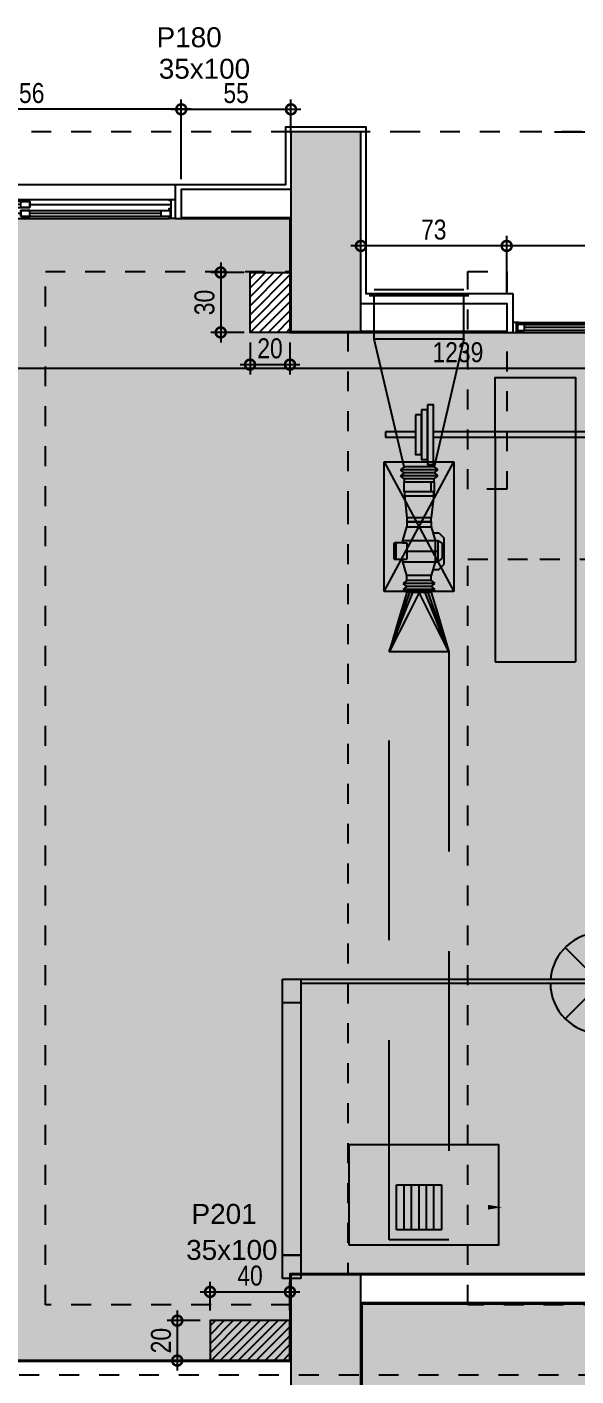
# Model space of a CAD drawing. Header units: metres. Extents: x -23 to 570, y -54 to 184.
# Drawn here: x -17.15 to -14.4, y 3.2 to 9.95 of the extents above; entities that cross this region are included whole.
import ezdxf

# ---------------------------------------------------------------- set-up
doc = ezdxf.new("R2010")
doc.units = ezdxf.units.M
doc.header["$PDMODE"] = 35
doc.linetypes.add('DASHEDX2', pattern=[1.5, 1, -0.5])
doc.linetypes.add('ESTILO_TQS_0004', pattern=[1.12, 0.5, -0.2, 0.01, -0.2, 0.01, -0.2])
for name, color, linetype in [('1', 232, 'DASHEDX2'), ('12', 232, 'Continuous'), ('205', 232, 'ESTILO_TQS_0004'), ('250', 8, 'Continuous'), ('4', 2, 'Continuous'), ('9', 232, 'Continuous'), ('ARQ-DIM', 2, 'Continuous'), ('ARQ-PRJ', 7, 'DASHEDX2'), ('LAY', 7, 'Continuous'), ('PUC$0$ARQ-ALV ACAB', 4, 'Continuous'), ('PUC$0$ARQ-ALV OSSO', 5, 'Continuous'), ('PUC$0$ARQ-AUX', 7, 'Continuous'), ('PUC$0$ARQ-AUX1 @ 1', 1, 'Continuous'), ('PUC$0$ARQ-CAX @ 1', 1, 'Continuous'), ('PUC$0$ARQ-ENCH', 1, 'Continuous')]:
    doc.layers.add(name, color=color, linetype=linetype)
doc.layers.add('PUC$0$ARQ-FORRO', color=9, linetype='Continuous', lineweight=5)
doc.styles.add('Adesa', font='ARIALN.TTF')
doc.styles.get("Standard").update_dxf_attribs({"font": 'arial.ttf'})
doc.dimstyles.new('ADESA 1-0050', dxfattribs={"dimtxt": 0.1, "dimasz": 0.1, "dimexe": 0.05, "dimexo": 0.05, "dimgap": 0.03, "dimtad": 1, "dimdec": 1, "dimlfac": 100, "dimzin": 12, "dimtxsty": 'Adesa', "dimblk": 'DOTSMALL', "dimcen": 1, "dimdle": 0.05, "dimclrd": 1, "dimclre": 1, "dimclrt": 256, "dimazin": 3, "dimtm": 1e-09, "dimtfac": 1, "dimtdec": 1, "dimtmove": 1, "dimatfit": 0, "dimldrblk": 'DOTSMALL', "dimfxl": 0.8, "dimtvp": 2, "dimtolj": 1, "dimtzin": 0, "dimarcsym": 0})

# ---------------------------------------------------------------- blocks, each defined once
blk = doc.blocks.new('_DotSmall')
at = {"color": 0, "linetype": 'ByBlock', "const_width": 0.5}
blk.add_lwpolyline([(-0.0625, 0, 1), (0.0625, 0, 1)], format="xyb", close=True, dxfattribs=at)
blk = doc.blocks.new('*D355')
at = {"layer": 'ARQ-DIM', "color": 1, "lineweight": -2, "transparency": 16777216}
for p, q in [((-11.04, 8.8582), (-14.8, 8.8582)), ((-14.75, 8.6199), (-14.75, 8.9082)), ((-11.09, 8.6199), (-11.09, 8.9082))]:
    blk.add_line(p, q, dxfattribs=at)
at = {"layer": 'Defpoints', "color": 0, "transparency": 16777216}
for p in [(-14.75, 8.8582), (-14.75, 8.5699), (-11.09, 8.5699)]:
    blk.add_point(p, dxfattribs=at)
at = {"layer": 'ARQ-DIM', "color": 1, "lineweight": -2, "transparency": 16777216, "xscale": 0.1, "yscale": 0.1, "zscale": 0.1, "rotation": 180}
blk.add_blockref('_DotSmall', (-14.75, 8.8582), dxfattribs=at)
at = {"layer": 'ARQ-DIM', "color": 1, "lineweight": -2, "transparency": 16777216, "xscale": 0.1, "yscale": 0.1, "zscale": 0.1}
blk.add_blockref('_DotSmall', (-11.09, 8.8582), dxfattribs=at)
at = {"layer": 'ARQ-DIM', "transparency": 16777216, "insert": (-12.92, 8.9393), "char_height": 0.1, "attachment_point": 5, "style": 'Adesa'}
blk.add_mtext('\\A1;366', dxfattribs=at)
blk = doc.blocks.new('*D356')
at = {"layer": 'ARQ-DIM', "color": 1, "lineweight": -2, "transparency": 16777216}
for p, q in [((-14.7, 8.8582), (-15.53, 8.8582)), ((-15.48, 8.5999), (-15.48, 8.9082)), ((-14.75, 8.6199), (-14.75, 8.9082))]:
    blk.add_line(p, q, dxfattribs=at)
at = {"layer": 'Defpoints', "color": 0, "transparency": 16777216}
for p in [(-15.48, 8.8582), (-15.48, 8.5499, 0), (-14.75, 8.5699)]:
    blk.add_point(p, dxfattribs=at)
at = {"layer": 'ARQ-DIM', "color": 1, "lineweight": -2, "transparency": 16777216, "xscale": 0.1, "yscale": 0.1, "zscale": 0.1, "rotation": 180}
blk.add_blockref('_DotSmall', (-15.48, 8.8582), dxfattribs=at)
at = {"layer": 'ARQ-DIM', "color": 1, "lineweight": -2, "transparency": 16777216, "xscale": 0.1, "yscale": 0.1, "zscale": 0.1}
blk.add_blockref('_DotSmall', (-14.75, 8.8582), dxfattribs=at)
at = {"layer": 'ARQ-DIM', "transparency": 16777216, "insert": (-15.115, 8.9393), "char_height": 0.1, "attachment_point": 5, "style": 'Adesa'}
blk.add_mtext('\\A1;73', dxfattribs=at)
blk = doc.blocks.new('*D363')
at = {"layer": 'ARQ-DIM', "color": 1, "lineweight": -2, "transparency": 16777216}
for p, q in [((-16.4294, 9.5424), (-15.78, 9.5424)), ((-16.3794, 9.1932), (-16.3794, 9.5924)), ((-15.83, 9.4206), (-15.83, 9.5924))]:
    blk.add_line(p, q, dxfattribs=at)
at = {"layer": 'Defpoints', "color": 0, "transparency": 16777216}
for p in [(-15.83, 9.5424), (-15.83, 9.3706, 0), (-16.3794, 9.1432, 0)]:
    blk.add_point(p, dxfattribs=at)
at = {"layer": 'ARQ-DIM', "color": 1, "lineweight": -2, "transparency": 16777216, "xscale": 0.1, "yscale": 0.1, "zscale": 0.1, "rotation": 180}
blk.add_blockref('_DotSmall', (-16.3794, 9.5424), dxfattribs=at)
at = {"layer": 'ARQ-DIM', "color": 1, "lineweight": -2, "transparency": 16777216, "xscale": 0.1, "yscale": 0.1, "zscale": 0.1}
blk.add_blockref('_DotSmall', (-15.83, 9.5424), dxfattribs=at)
at = {"layer": 'ARQ-DIM', "transparency": 16777216, "insert": (-16.1047, 9.6232), "char_height": 0.1, "attachment_point": 5, "style": 'Adesa'}
blk.add_mtext('\\A1;55', dxfattribs=at)
blk = doc.blocks.new('*D364')
at = {"layer": 'ARQ-DIM', "color": 1, "lineweight": -2, "transparency": 16777216}
for p, q in [((-16.3294, 9.5424), (-17.9904, 9.5424)), ((-17.9404, 9.1932), (-17.9404, 9.5924)), ((-16.3794, 9.1932), (-16.3794, 9.5924))]:
    blk.add_line(p, q, dxfattribs=at)
at = {"layer": 'Defpoints', "color": 0, "transparency": 16777216}
for p in [(-17.9404, 9.5424), (-17.9404, 9.1432), (-16.3794, 9.1432, 0)]:
    blk.add_point(p, dxfattribs=at)
at = {"layer": 'ARQ-DIM', "color": 1, "lineweight": -2, "transparency": 16777216, "xscale": 0.1, "yscale": 0.1, "zscale": 0.1, "rotation": 180}
blk.add_blockref('_DotSmall', (-17.9404, 9.5424), dxfattribs=at)
at = {"layer": 'ARQ-DIM', "color": 1, "lineweight": -2, "transparency": 16777216, "xscale": 0.1, "yscale": 0.1, "zscale": 0.1}
blk.add_blockref('_DotSmall', (-16.3794, 9.5424), dxfattribs=at)
at = {"layer": 'ARQ-DIM', "transparency": 16777216, "insert": (-17.1599, 9.6234), "char_height": 0.1, "attachment_point": 5, "style": 'Adesa'}
blk.add_mtext('\\A1;156', dxfattribs=at)
blk = doc.blocks.new('*D398')
at = {"layer": 'ARQ-DIM', "color": 1, "lineweight": -2, "transparency": 16777216}
for p, q in [((-21.19, 8.3198), (-21.19, 8.1939)), ((-8.7984, 8.3213), (-8.7984, 8.1939)), ((-8.7484, 8.2439), (-21.24, 8.2439))]:
    blk.add_line(p, q, dxfattribs=at)
at = {"layer": 'Defpoints', "color": 0, "transparency": 16777216}
for p in [(-21.19, 8.3698, 0), (-8.7984, 8.3713, 0), (-21.19, 8.2439)]:
    blk.add_point(p, dxfattribs=at)
at = {"layer": 'ARQ-DIM', "color": 1, "lineweight": -2, "transparency": 16777216, "xscale": 0.1, "yscale": 0.1, "zscale": 0.1, "rotation": 180}
blk.add_blockref('_DotSmall', (-21.19, 8.2439), dxfattribs=at)
at = {"layer": 'ARQ-DIM', "color": 1, "lineweight": -2, "transparency": 16777216, "xscale": 0.1, "yscale": 0.1, "zscale": 0.1}
blk.add_blockref('_DotSmall', (-8.7984, 8.2439), dxfattribs=at)
at = {"layer": 'ARQ-DIM', "transparency": 16777216, "insert": (-14.9942, 8.325), "char_height": 0.1, "attachment_point": 5, "style": 'Adesa'}
blk.add_mtext('\\A1;1239', dxfattribs=at)
blk = doc.blocks.new('ertertgergh')
for p, q in [((2292.4715, -582.9532), (2292.6215, -582.9532)), ((2292.4715, -582.9832), (2292.4715, -582.9532)), ((2292.4715, -582.9832), (2292.6215, -582.9832)), ((2292.7115, -582.9532), (2293.7315, -582.9532)), ((2292.7115, -582.9832), (2293.7315, -582.9832)), ((2293.8215, -582.9532), (2293.9715, -582.9532)), ((2293.8215, -582.9832), (2293.9715, -582.9832)), ((2293.9715, -582.9832), (2293.9715, -582.9532))]:
    blk.add_line(p, q)
for points in [[(2292.6215, -583.0682), (2292.6215, -582.8682), (2292.6515, -582.8682), (2292.6515, -583.0682)], [(2292.6515, -583.0932), (2292.6515, -582.8432), (2292.6815, -582.8432), (2292.6815, -583.0932)], [(2292.6815, -583.1182), (2292.6815, -582.8182), (2292.7115, -582.8182), (2292.7115, -583.1182)], [(2293.7615, -583.1182), (2293.7615, -582.8182), (2293.7315, -582.8182), (2293.7315, -583.1182)], [(2293.7915, -583.0932), (2293.7915, -582.8432), (2293.7615, -582.8432), (2293.7615, -583.0932)], [(2293.8215, -583.0682), (2293.8215, -582.8682), (2293.7915, -582.8682), (2293.7915, -583.0682)]]:
    blk.add_lwpolyline(points, close=True)
blk = doc.blocks.new('ruyi')
for p, q in [((2290.6189, -597.8507), (2290.472, -597.7038)), ((2290.6818, -597.8507), (2290.8287, -597.7038)), ((2290.6189, -597.9136), (2290.472, -598.0605)), ((2290.6818, -597.9136), (2290.8287, -598.0605))]:
    blk.add_line(p, q)
for radius, start, end in [(0.2522, 4.54857, 175.45143), (0.0445, 26.73661, 153.26339), (0.2522, 180, 360), (0.0445, 180, 360)]:
    blk.add_arc((2290.6504, -597.8822), radius, start, end)
blk = doc.blocks.new('A$Cf91409fb')
for points in [[(-6.0039, 3.8329), (-6.0039, 4.1343), (-5.6025, 4.1343), (-5.6025, 3.8329)], [(-6.0039, 2.7096), (-5.6025, 2.7096)]]:
    blk.add_lwpolyline(points)
at = {"layer": 'LAY'}
for p, q in [((-6.0039, 3.8329), (-6.0039, 2.7096)), ((-5.6025, 3.8329), (-5.6025, 2.7096)), ((-7.0692, -0.2611), (-7.0692, 1.1208)), ((-7.0692, 1.1208), (-6.9779, 1.1208)), ((-7.0692, 1.1208), (-6.9779, 1.1208)), ((-6.9779, 1.1208), (-6.9779, -0.2611)), ((-6.9779, 1.1208), (-6.9779, 1.0027)), ((-6.9779, 1.1208), (-3.8304, 1.1208)), ((-6.9779, 1.1008), (-3.8985, 1.1008)), ((-6.9779, 1.0027), (-7.0692, 1.0027)), ((-7.0692, -0.3792), (-7.0692, -0.2611)), ((-7.0692, -0.2611), (-6.9779, -0.2611)), ((-6.9779, -0.2611), (-7.0692, -0.2611)), ((-6.9779, -0.2611), (-6.9779, -0.3792)), ((-6.9779, -0.3792), (-7.0692, -0.3792))]:
    blk.add_line(p, q, dxfattribs=at)
for points in [[(-7.0692, 1.1208), (-6.9779, 1.1208), (-6.9779, 1.0027), (-7.0692, 1.0027)], [(-6.7367, -0.2094), (-5.9867, -0.2094), (-5.9867, 0.2906), (-6.7367, 0.2906)]]:
    blk.add_lwpolyline(points, close=True, dxfattribs=at)
at = {"layer": 'LAY', "rotation": 179.9999999999971}
blk.add_blockref('ertertgergh', (2287.4183, -579.1203), dxfattribs=at)
at = {"layer": 'LAY'}
blk.add_blockref('ruyi', (-2296.126, 598.983), dxfattribs=at)
blk = doc.blocks.new('PUC$0$pl apto tipo 1 puc')
at = {"layer": 'PUC$0$ARQ-ALV ACAB', "elevation": 0}
for points in [[(-30.8183, -3.56), (-30.8183, -2.705), (-30.8183, -2.7), (-30.8721, -2.7)], [(-26.5295, -3.6355), (-26.5295, -3.5105), (-26.6795, -3.5105), (-26.6795, -3.56), (-30.8183, -3.56), (-26.6795, -3.56)]]:
    blk.add_lwpolyline(points, dxfattribs=at)
at = {"layer": 'PUC$0$ARQ-ALV ACAB'}
for points in [[(-31.1733, -3.275), (-36.3732, -3.275)], [(-25.7782, -4.1048), (-26.6786, -4.1048), (-26.6795, -3.71), (-30.8233, -3.71), (-26.6795, -3.71)]]:
    blk.add_lwpolyline(points, dxfattribs=at)
at = {"layer": 'PUC$0$ARQ-ALV ACAB', "elevation": 0}
blk.add_lwpolyline([(-30.8183, -3.56), (-30.8183, -3.56)], close=True, dxfattribs=at)
at = {"layer": 'PUC$0$ARQ-ALV OSSO'}
for points in [[(-31.1733, -3.27), (-36.3732, -3.27)], [(-25.7732, -4.0998), (-26.6736, -4.0998), (-26.6745, -3.705), (-30.8261, -3.705)]]:
    blk.add_lwpolyline(points, dxfattribs=at)
at = {"layer": 'PUC$0$ARQ-ALV OSSO', "elevation": 0}
blk.add_lwpolyline([(-26.5345, -3.6355), (-26.5345, -3.5155), (-26.6745, -3.5155), (-26.6745, -3.565), (-30.8233, -3.565)], dxfattribs=at)
blk.add_lwpolyline([(-26.5345, -3.6355), (-26.5345, -3.5155), (-26.6745, -3.5155), (-26.6745, -3.565), (-30.8233, -3.565)], dxfattribs=at)
blk = doc.blocks.new('*U2428')
at = {"color": 0, "linetype": 'ByBlock', "ltscale": 0.5}
for points in [[(0.02, -0.045), (0.02, -0.045), (0.02, -0.045), (0.02, -0.045), (0.02, -0.045), (0.02, -0.045), (0.02, -0.045), (0.02, -0.045), (0.02, -0.045), (0.03, -0.045), (0.03, -0.05), (0, -0.05), (0, 0), (0.03, 0), (0.03, -0.005), (0.02, -0.005), (0.02, -0.045)], [(0.93, -0.045), (0.93, -0.045), (0.93, -0.045), (0.93, -0.045), (0.93, -0.045), (0.93, -0.045), (0.93, -0.045), (0.93, -0.045), (0.93, -0.045), (0.92, -0.045), (0.92, -0.05), (0.95, -0.05), (0.95, 0), (0.92, 0), (0.92, -0.005), (0.93, -0.005), (0.93, -0.045)], [(0.025, -0.01), (0.06, -0.01), (0.06, -0.04), (0.025, -0.04)], [(0.925, -0.01), (0.89, -0.01), (0.89, -0.04), (0.925, -0.04)]]:
    blk.add_lwpolyline(points, close=True, dxfattribs=at)
at = {"color": 8, "linetype": 'ByBlock', "ltscale": 0.5}
for points in [[(0.92, 0), (0.03, 0)], [(0.92, -0.05), (0.03, -0.05)]]:
    blk.add_lwpolyline(points, dxfattribs=at)
at = {"color": 7, "linetype": 'ByBlock', "ltscale": 0.5}
blk.add_lwpolyline([(0.89, -0.01), (0.89, -0.04), (0.06, -0.04), (0.06, -0.01)], close=True, dxfattribs=at)
blk.add_lwpolyline([(0.06, -0.025), (0.89, -0.025)], dxfattribs=at)
blk = doc.blocks.new('*U2433')
at = {"color": 0, "linetype": 'ByBlock', "ltscale": 0.5}
for points in [[(0.02, -0.045), (0.03, -0.045), (0.03, -0.05), (0.02, -0.05), (0.02, -0.09), (0.03, -0.09), (0.03, -0.095), (0.02, -0.095), (0.02, -0.09), (0.03, -0.09), (0.03, -0.095), (0, -0.095), (0, 0), (0.03, 0), (0.03, -0.005), (0.02, -0.005), (0.02, -0.045)], [(1.48, -0.045), (1.47, -0.045), (1.47, -0.05), (1.48, -0.05), (1.48, -0.09), (1.47, -0.09), (1.47, -0.095), (1.48, -0.095), (1.48, -0.09), (1.47, -0.09), (1.47, -0.095), (1.5, -0.095), (1.5, 0), (1.47, 0), (1.47, -0.005), (1.48, -0.005), (1.48, -0.045)], [(0.025, -0.01), (0.07, -0.01), (0.07, -0.04), (0.025, -0.04)], [(0.7725, -0.01), (0.7275, -0.01), (0.7275, -0.04), (0.7725, -0.04)], [(0.7275, -0.055), (0.7725, -0.055), (0.7725, -0.085), (0.7275, -0.085)], [(1.475, -0.055), (1.43, -0.055), (1.43, -0.085), (1.475, -0.085)]]:
    blk.add_lwpolyline(points, close=True, dxfattribs=at)
at = {"color": 8, "linetype": 'ByBlock', "ltscale": 0.5}
for points in [[(1.47, 0), (0.03, 0)], [(0.7725, -0.025), (1.48, -0.025)], [(0.7275, -0.07), (0.02, -0.07)], [(1.47, -0.095), (0.03, -0.095)]]:
    blk.add_lwpolyline(points, dxfattribs=at)
at = {"color": 7, "linetype": 'ByBlock', "ltscale": 0.5}
for points in [[(0.7725, -0.01), (0.7725, -0.04), (0.025, -0.04), (0.025, -0.01)], [(0.7275, -0.055), (0.7275, -0.085), (1.475, -0.085), (1.475, -0.055)]]:
    blk.add_lwpolyline(points, close=True, dxfattribs=at)
for points in [[(0.07, -0.025), (0.7275, -0.025)], [(0.7725, -0.07), (1.43, -0.07)]]:
    blk.add_lwpolyline(points, dxfattribs=at)
blk = doc.blocks.new('PUC$0$forro area comum')
at = {"layer": 'PUC$0$ARQ-FORRO'}
h = blk.add_hatch(color=256, dxfattribs=at)
h.dxf.hatch_style = 1
h.paths.add_polyline_path([(-21.0257, 3.275), (-21.0257, 3.885), (-21.2352, 3.8853), (-21.2345, 5.3849), (-21.025, 5.3849), (-21.025, 5.9949), (-21.1845, 5.9949), (-21.1845, 8.725), (-21.0233, 8.725), (-21.0233, 8.995), (-15.835, 8.995), (-15.835, 8.7249), (-16.035, 8.7249), (-16.035, 8.4249), (-8.8033, 8.4249), (-8.8033, 4.1049), (-10.025, 4.1049), (-10.025, 4.9249), (-10.4353, 4.9246), (-10.4353, 4.1049), (-11.3354, 4.1049), (-11.3363, 3.71), (-15.835, 3.7106), (-15.835, 3.275)])
blk.add_lwpolyline([(-21.0257, 3.275), (-21.0257, 3.885), (-21.2352, 3.8853), (-21.2345, 5.3849), (-21.025, 5.3849), (-21.025, 5.9949), (-21.1845, 5.9949), (-21.1845, 8.725), (-21.0233, 8.725), (-21.0233, 8.995), (-15.835, 8.995), (-15.835, 8.7249), (-16.035, 8.7249), (-16.035, 8.4249), (-8.8033, 8.4249), (-8.8033, 4.1049), (-10.025, 4.1049), (-10.025, 4.9249), (-10.4353, 4.9246), (-10.4353, 4.1049), (-11.3354, 4.1049), (-11.3363, 3.71), (-15.835, 3.7106), (-15.835, 3.275)], close=True, dxfattribs=at)
blk = doc.blocks.new('PUC$0$pl forro 1')
at = {"layer": 'PUC$0$ARQ-FORRO'}
h = blk.add_hatch(color=256, dxfattribs=at)
h.dxf.hatch_style = 1
h.paths.add_polyline_path([(5.5499, 2.6849), (5.5499, 1.8249), (5.4961, 1.8249), (5.4961, 0), (2.7283, -0.0001), (2.7283, -0.9006), (5.4961, -0.9007), (5.4961, -2.1008), (8.6061, -2.1008), (8.6061, -0.1978), (8.7561, -0.1978), (8.7561, -1.1651), (10.5799, -1.1651), (10.5799, 1.4299), (9.6886, 1.4299), (9.6886, 2.6849)])
blk.add_lwpolyline([(5.5499, 2.6849), (5.5499, 1.8249), (5.4961, 1.8249), (5.4961, 0), (2.7283, -0.0001), (2.7283, -0.9006), (5.4961, -0.9007), (5.4961, -2.1008), (8.6061, -2.1008), (8.6061, -0.1978), (8.7561, -0.1978), (8.7561, -1.1651), (10.5799, -1.1651), (10.5799, 1.4299), (9.6886, 1.4299), (9.6886, 2.6849)], close=True, dxfattribs=at)
blk = doc.blocks.new('PUC')
at = {"layer": 'PUC$0$ARQ-ENCH'}
h = blk.add_hatch(dxfattribs=at)
h.set_pattern_fill('ANSI31', color=256, scale=0.01)
h.set_pattern_definition([(45, (-0.93728, -0.635538), (-0.02245064, 0.02245064), [])])
h.paths.add_polyline_path([(-16.035, 8.7249), (-15.835, 8.7249), (-15.835, 8.4249), (-16.035, 8.4249)])
h = blk.add_hatch(dxfattribs=at)
h.set_pattern_fill('ANSI31', color=256, scale=0.01)
h.set_pattern_definition([(45, (-0.212177, -0.015608), (-0.02245064, 0.02245064), [])])
h.paths.add_polyline_path([(-15.835, 3.475), (-16.235, 3.475), (-16.235, 3.275), (-15.835, 3.275)])
at = {"layer": 'PUC$0$ARQ-ALV ACAB'}
blk.add_line((-14.72, 8.6199), (-14.72, 8.4249), dxfattribs=at)
at = {"layer": 'PUC$0$ARQ-ALV ACAB', "elevation": 0}
for points in [[(-15.855, 9.165), (-15.8551, 9.4549), (-15.455, 9.4549), (-15.4551, 8.6199), (-14.72, 8.6199)], [(-15.855, 9.165), (-16.4104, 9.165), (-16.4104, 8.995), (-15.835, 8.995), (-15.835, 8.4249), (-14.72, 8.4249)], [(-15.4796, 3.71), (-15.835, 3.71), (-15.835, 3.2743)]]:
    blk.add_lwpolyline(points, dxfattribs=at)
at = {"layer": 'PUC$0$ARQ-ALV OSSO', "elevation": 0}
blk.add_lwpolyline([(-15.83, 9.14), (-16.3794, 9.14), (-16.3794, 9), (-15.83, 9)], dxfattribs=at)
at = {"layer": 'PUC$0$ARQ-ALV OSSO'}
blk.add_lwpolyline([(-15.48, 8.5699), (-14.75, 8.5699), (-14.75, 8.4299), (-15.48, 8.4299)], dxfattribs=at)
at = {"layer": 'PUC$0$ARQ-AUX'}
blk.add_lwpolyline([(-16.4104, 9.165), (-17.9104, 9.165)], dxfattribs=at)
at = {"layer": 'PUC$0$ARQ-ENCH', "elevation": 0}
blk.add_lwpolyline([(-16.035, 8.7249), (-15.835, 8.7249), (-15.835, 8.4249), (-16.035, 8.4249)], close=True, dxfattribs=at)
at = {"layer": 'PUC$0$ARQ-ENCH'}
blk.add_lwpolyline([(-15.835, 3.475), (-16.235, 3.475), (-16.235, 3.275), (-15.835, 3.275)], close=True, dxfattribs=at)
at = {"layer": 'PUC$0$ARQ-ALV OSSO', "xscale": -1, "rotation": 180}
blk.add_blockref('PUC$0$pl apto tipo 1 puc', (15.3432, 0), dxfattribs=at)
at = {"layer": 'PUC$0$ARQ-AUX1 @ 1', "rotation": 180}
blk.add_blockref('*U2433', (-16.4104, 8.995, 0), dxfattribs=at)
at = {"layer": 'PUC$0$ARQ-CAX @ 1', "rotation": 180}
blk.add_blockref('*U2428', (-13.77, 8.4249), dxfattribs=at)
at = {"layer": 'PUC$0$ARQ-FORRO'}
for name, p in [('PUC$0$forro area comum', (0, 0)), ('PUC$0$pl forro 1', (-21.0249, 0.8751, 0))]:
    blk.add_blockref(name, p, dxfattribs=at)
blk = doc.blocks.new('*D1351')
at = {"layer": 'ARQ-DIM', "color": 1, "lineweight": -2, "transparency": 16777216}
for p, q in [((-16.065, 8.7249), (-16.2318, 8.7249)), ((-16.1818, 8.7749), (-16.1818, 8.3749)), ((-16.065, 8.4249), (-16.2318, 8.4249))]:
    blk.add_line(p, q, dxfattribs=at)
at = {"layer": 'Defpoints', "color": 0, "transparency": 16777216}
for p in [(-16.015, 8.7249, 0), (-16.1818, 8.4249), (-16.015, 8.4249, 0)]:
    blk.add_point(p, dxfattribs=at)
at = {"layer": 'ARQ-DIM', "color": 1, "lineweight": -2, "transparency": 16777216, "xscale": 0.1, "yscale": 0.1, "zscale": 0.1}
for p, rotation in [((-16.1818, 8.7249), 90), ((-16.1818, 8.4249), 270)]:
    blk.add_blockref('_DotSmall', p, dxfattribs=dict(at, rotation=rotation))
at = {"layer": 'ARQ-DIM', "transparency": 16777216, "insert": (-16.2628, 8.5749), "char_height": 0.1, "attachment_point": 5, "rotation": 90, "style": 'Adesa'}
blk.add_mtext('\\A1;30', dxfattribs=at)
blk = doc.blocks.new('*D1352')
at = {"layer": 'ARQ-DIM', "color": 1, "lineweight": -2, "transparency": 16777216}
for p, q in [((-16.035, 8.3749), (-16.035, 8.2136)), ((-15.835, 8.3749), (-15.835, 8.2136)), ((-16.085, 8.2636), (-15.785, 8.2636))]:
    blk.add_line(p, q, dxfattribs=at)
at = {"layer": 'Defpoints', "color": 0, "transparency": 16777216}
for p in [(-16.035, 8.4249, 0), (-15.835, 8.4249, 0), (-15.835, 8.2636)]:
    blk.add_point(p, dxfattribs=at)
at = {"layer": 'ARQ-DIM', "color": 1, "lineweight": -2, "transparency": 16777216, "xscale": 0.1, "yscale": 0.1, "zscale": 0.1, "rotation": 180}
blk.add_blockref('_DotSmall', (-16.035, 8.2636), dxfattribs=at)
at = {"layer": 'ARQ-DIM', "color": 1, "lineweight": -2, "transparency": 16777216, "xscale": 0.1, "yscale": 0.1, "zscale": 0.1}
blk.add_blockref('_DotSmall', (-15.835, 8.2636), dxfattribs=at)
at = {"layer": 'ARQ-DIM', "transparency": 16777216, "insert": (-15.935, 8.3446), "char_height": 0.1, "attachment_point": 5, "style": 'Adesa'}
blk.add_mtext('\\A1;20', dxfattribs=at)
blk = doc.blocks.new('*D1368')
at = {"layer": 'ARQ-DIM', "color": 1, "lineweight": -2, "transparency": 16777216}
for p, q in [((-16.3994, 3.525), (-16.3994, 3.225)), ((-16.285, 3.475), (-16.4494, 3.475)), ((-16.285, 3.275), (-16.4494, 3.275))]:
    blk.add_line(p, q, dxfattribs=at)
at = {"layer": 'Defpoints', "color": 0, "transparency": 16777216}
for p in [(-16.235, 3.475), (-16.3994, 3.275), (-16.235, 3.275)]:
    blk.add_point(p, dxfattribs=at)
at = {"layer": 'ARQ-DIM', "color": 1, "lineweight": -2, "transparency": 16777216, "xscale": 0.1, "yscale": 0.1, "zscale": 0.1}
for p, rotation in [((-16.3994, 3.475), 90), ((-16.3994, 3.275), 270)]:
    blk.add_blockref('_DotSmall', p, dxfattribs=dict(at, rotation=rotation))
at = {"layer": 'ARQ-DIM', "transparency": 16777216, "insert": (-16.4804, 3.375), "char_height": 0.1, "attachment_point": 5, "rotation": 90, "style": 'Adesa'}
blk.add_mtext('\\A1;20', dxfattribs=at)
blk = doc.blocks.new('*D1369')
at = {"layer": 'ARQ-DIM', "color": 1, "lineweight": -2, "transparency": 16777216}
for p, q in [((-16.235, 3.525), (-16.235, 3.669)), ((-15.835, 3.525), (-15.835, 3.669)), ((-16.285, 3.619), (-15.785, 3.619))]:
    blk.add_line(p, q, dxfattribs=at)
at = {"layer": 'Defpoints', "color": 0, "transparency": 16777216}
for p in [(-15.835, 3.619), (-16.235, 3.475), (-15.835, 3.475)]:
    blk.add_point(p, dxfattribs=at)
at = {"layer": 'ARQ-DIM', "color": 1, "lineweight": -2, "transparency": 16777216, "xscale": 0.1, "yscale": 0.1, "zscale": 0.1, "rotation": 180}
blk.add_blockref('_DotSmall', (-16.235, 3.619), dxfattribs=at)
at = {"layer": 'ARQ-DIM', "color": 1, "lineweight": -2, "transparency": 16777216, "xscale": 0.1, "yscale": 0.1, "zscale": 0.1}
blk.add_blockref('_DotSmall', (-15.835, 3.619), dxfattribs=at)
at = {"layer": 'ARQ-DIM', "transparency": 16777216, "insert": (-16.035, 3.7), "char_height": 0.1, "attachment_point": 5, "style": 'Adesa'}
blk.add_mtext('\\A1;40', dxfattribs=at)
blk = doc.blocks.new('A3')
at = {"layer": 'ARQ-PRJ'}
for p, q in [((553.3833, -373.8895), (553.5333, -373.8895)), ((553.5333, -373.9045), (553.3833, -373.9045)), ((553.3833, -373.9045), (553.3833, -373.9545)), ((553.3833, -373.9045), (553.3833, -373.9545)), ((553.3983, -373.9545), (553.3983, -373.9045)), ((553.5333, -373.9545), (553.5333, -373.9045)), ((553.3833, -373.9545), (553.5333, -373.9545)), ((553.3833, -373.9545), (553.3858, -373.9545)), ((553.3833, -373.9545), (553.3983, -373.9545)), ((553.3848, -373.9545), (553.3838, -373.9545)), ((553.3848, -373.9545), (553.3848, -373.9725)), ((553.3848, -373.9545), (553.5318, -373.9545)), ((553.3848, -373.9725), (553.3968, -374.0845)), ((553.3858, -373.9545), (553.3858, -373.9745)), ((553.5308, -373.9745), (553.3858, -373.9745)), ((553.5318, -373.9725), (553.5198, -374.0845)), ((553.5333, -373.9545), (553.5308, -373.9545)), ((553.5308, -373.9545), (553.5308, -373.9745)), ((553.5318, -373.9545), (553.5318, -373.9725)), ((553.3968, -374.1301), (553.3776, -374.1981)), ((553.3968, -374.1045), (553.3968, -374.0845)), ((553.3968, -374.0845), (553.5198, -374.0845)), ((553.52, -374.1045), (553.3968, -374.1045)), ((553.3968, -374.1045), (553.3968, -374.1301)), ((553.3968, -374.1045), (553.5198, -374.1045)), ((553.52, -374.1301), (553.3968, -374.1301)), ((553.4093, -374.0845), (553.5073, -374.0845)), ((553.4583, -374.1045), (553.4093, -374.1045)), ((553.4583, -374.1045), (553.5073, -374.1045)), ((553.5198, -374.0845), (553.5198, -374.1045)), ((553.52, -374.1045), (553.52, -374.1301)), ((553.5392, -374.1981), (553.52, -374.1301)), ((553.3599, -374.1596), (553.3334, -374.1853)), ((553.3334, -374.1853), (553.3334, -374.3187)), ((553.3648, -374.1981), (553.343, -374.2141)), ((553.343, -374.2141), (553.343, -374.2898)), ((553.3885, -374.1596), (553.3599, -374.1596)), ((553.3776, -374.1981), (553.3648, -374.1981)), ((553.3648, -374.1981), (553.3648, -374.3058)), ((553.5392, -374.1981), (553.3776, -374.1981)), ((553.3776, -374.1981), (553.3776, -374.3058)), ((553.5392, -374.2109), (553.52, -374.2109)), ((553.52, -374.2109), (553.52, -374.293)), ((553.5392, -374.2109), (553.5392, -374.1981)), ((553.5392, -374.2109), (553.5802, -374.2109)), ((553.5834, -374.2109), (553.5738, -374.2109)), ((553.5738, -374.2109), (553.5738, -374.293)), ((553.5834, -374.293), (553.5834, -374.2109)), ((553.52, -374.252), (553.3648, -374.252)), ((553.3599, -374.3443), (553.3334, -374.3187)), ((553.3648, -374.3058), (553.343, -374.2898)), ((553.3885, -374.3443), (553.3599, -374.3443)), ((553.3776, -374.3058), (553.3648, -374.3058)), ((553.5392, -374.3058), (553.3776, -374.3058)), ((553.3776, -374.3058), (553.3968, -374.3738)), ((553.5834, -374.293), (553.52, -374.293)), ((553.52, -374.3738), (553.5392, -374.3058)), ((553.5392, -374.3058), (553.5392, -374.293)), ((553.3968, -374.3995), (553.3968, -374.3738)), ((553.3968, -374.3738), (553.52, -374.3738)), ((553.3968, -374.3995), (553.52, -374.3995)), ((553.52, -374.3995), (553.52, -374.3738))]:
    blk.add_line(p, q, dxfattribs=at)
blk = doc.blocks.new('A4')
at = {"layer": 'ARQ-PRJ', "ltscale": 0.8}
blk.add_lwpolyline([(555.78, -374.7568), (555.78, -374.1068), (555.43, -374.1068), (555.43, -374.7568)], close=True, dxfattribs=at)
for points in [[(555.78, -374.7568), (555.43, -374.1068)], [(555.78, -374.1068), (555.43, -374.7568)]]:
    blk.add_lwpolyline(points, dxfattribs=at)
blk = doc.blocks.new('M7')
at = {"layer": 'ARQ-PRJ'}
for p, q in [((-365.8161, -389.7588), (-365.8161, -389.3088)), ((-365.8161, -389.3088), (-365.5983, -389.3088)), ((-365.5983, -389.7838), (-365.5983, -389.2838)), ((-365.5683, -389.7588), (-365.5683, -389.3088)), ((-365.8161, -389.7588), (-365.5983, -389.7588))]:
    blk.add_line(p, q, dxfattribs=at)
blk = doc.blocks.new('A$C30edfc2d')
at = {"layer": 'ARQ-PRJ'}
for p, q in [((6.1162, -1.6778, 0), (5.9661, -1.0391, 0)), ((6.4161, -1.0391, 0), (6.2662, -1.6778, 0)), ((6.1162, -1.6778, 0), (6.0978, -1.6928, 0)), ((6.2662, -1.6778, 0), (6.1162, -1.6778, 0)), ((6.2662, -1.6778, 0), (6.2846, -1.6928, 0)), ((6.1162, -1.7078, 0), (6.0978, -1.6928, 0)), ((6.2846, -1.6928, 0), (6.0978, -1.6928, 0)), ((6.1162, -1.7078, 0), (6.0978, -1.7228, 0)), ((6.2846, -1.7228, 0), (6.0978, -1.7228, 0)), ((6.1162, -1.7378, 0), (6.0978, -1.7228, 0)), ((6.2662, -1.7078, 0), (6.1162, -1.7078, 0)), ((6.2512, -1.7528, 0), (6.2662, -1.7528, 0)), ((6.2662, -1.7078, 0), (6.2846, -1.6928, 0)), ((6.2662, -1.7078, 0), (6.2846, -1.7228, 0)), ((6.2662, -1.7378, 0), (6.2846, -1.7228, 0)), ((6.1295, -2.2478, 0), (6.1111, -2.2628, 0)), ((6.2711, -2.2628, 0), (6.1111, -2.2628, 0)), ((6.1295, -2.2778, 0), (6.1111, -2.2628, 0)), ((6.1295, -2.2778, 0), (6.1111, -2.2928, 0)), ((6.2711, -2.2928, 0), (6.1111, -2.2928, 0)), ((6.1295, -2.3078, 0), (6.1111, -2.2928, 0)), ((6.2527, -2.2778, 0), (6.1295, -2.2778, 0)), ((6.2527, -2.2478, 0), (6.2711, -2.2628, 0)), ((6.2527, -2.2778, 0), (6.2711, -2.2628, 0)), ((6.2527, -2.2778, 0), (6.2711, -2.2928, 0)), ((6.2527, -2.3078, 0), (6.2711, -2.2928, 0)), ((6.1295, -2.3078, 0), (6.099, -2.4105, 0)), ((6.1088, -2.4105, 0), (6.1445, -2.3078, 0)), ((6.1186, -2.4105, 0), (6.1595, -2.3078, 0)), ((6.2527, -2.3078, 0), (6.1295, -2.3078, 0)), ((6.1911, -2.3078, 0), (6.1393, -2.4105, 0)), ((6.2429, -2.4105, 0), (6.1911, -2.3078, 0)), ((6.2636, -2.4105, 0), (6.2227, -2.3078, 0)), ((6.2734, -2.4105, 0), (6.2377, -2.3078, 0)), ((6.2527, -2.3078, 0), (6.2832, -2.4105, 0)), ((6.1393, -2.4105, 0), (6.0411, -2.6049, 0)), ((6.099, -2.4105, 0), (6.0411, -2.6049, 0)), ((6.0411, -2.6049, 0), (6.1088, -2.4105, 0)), ((6.0411, -2.6049, 0), (6.1186, -2.4105, 0)), ((6.3411, -2.6049, 0), (6.2429, -2.4105, 0)), ((6.3411, -2.6049, 0), (6.2636, -2.4105, 0)), ((6.3411, -2.6049, 0), (6.2734, -2.4105, 0)), ((6.2832, -2.4105, 0), (6.3411, -2.6049, 0)), ((6.3411, -2.6049, 0), (6.0411, -2.6049, 0)), ((6.0411, -5.5494, 0), (6.0411, -2.6049, 0)), ((6.3411, -2.6049, 0), (6.3411, -5.5494, 0)), ((6.3411, -5.5494, 0), (6.0411, -5.5494, 0))]:
    blk.add_line(p, q, dxfattribs=at)
at = {"layer": 'ARQ-PRJ', "ltscale": 0.1}
for p, q in [((6.1162, -1.7378, 0), (6.1162, -1.7528, 0)), ((6.2662, -1.7528, 0), (6.2662, -1.7378, 0))]:
    blk.add_line(p, q, dxfattribs=at)
at = {"layer": 'ARQ-PRJ', "ltscale": 0.5}
for p, q in [((6.1161, -5.4994, 0), (6.1161, -5.2744, 0)), ((6.1536, -5.4994, 0), (6.1536, -5.2744, 0)), ((6.1911, -5.4994, 0), (6.1911, -5.2744, 0)), ((6.2286, -5.4994, 0), (6.2286, -5.2744, 0)), ((6.2661, -5.4994, 0), (6.2661, -5.2744, 0))]:
    blk.add_line(p, q, dxfattribs=at)
at = {"layer": 'ARQ-PRJ', "ltscale": 0.5, "elevation": 0}
blk.add_lwpolyline([(6.0786, -5.2744), (6.3036, -5.2744), (6.3036, -5.4994), (6.0786, -5.4994)], close=True, dxfattribs=at)
at = {"layer": 'ARQ-PRJ'}
blk.add_solid([(6.5373, -5.3985, 0), (6.6072, -5.3869, 0), (6.5373, -5.3752, 0)], dxfattribs=at)
at = {"layer": 'ARQ-PRJ', "rotation": 89.99999999999999}
blk.add_blockref('M7', (-383.3426, 364.7771, 0), dxfattribs=at)
at = {"layer": 'ARQ-PRJ', "xscale": -1}
for name, p in [('A4', (561.7961, 372.454, 0)), ('A3', (559.6495, 372.1516, 0))]:
    blk.add_blockref(name, p, dxfattribs=at)
blk = doc.blocks.new('est-lo-07-6sb-r00')
at = {"layer": '4'}
h = blk.add_hatch(color=8, dxfattribs=at)
h.dxf.hatch_style = 1
h.paths.add_polyline_path([(213.004314, 592.98646), (232.004314, 592.98646), (232.004314, 743.98646), (213.004314, 743.98646)], flags=17)
h.paths.add_polyline_path([(517.003016, 942.98646), (353.003016, 942.98646), (353.003016, 923.986062), (498.003016, 923.986062), (498.003016, 465.008359), (498.003039, 465.008359), (498.003039, 450.008359), (498.003039, 395.98646), (517.003016, 395.98646)])
h.paths.add_polyline_path([(3672.003309, 253.001099), (3672.003309, 388.001099), (3637.003309, 388.001099), (3637.003309, 253.001099)])
h.paths.add_polyline_path([(3637.003309, 942.98646), (3637.003194, 872.98646), (3653.003309, 872.98646), (3653.003309, 599.001099), (3637.003309, 599.001099), (3637.003309, 539.001099), (3672.003309, 539.001099), (3672.003309, 942.98646)])
h.paths.add_polyline_path([(3672.003424, 102.001099), (3637.003309, 102.001099), (3637.003309, 42.001099), (3653.003307, 42.001099), (3653.003307, -229.998901), (3637.003309, -229.998901), (3637.003309, -299.998901), (3672.003424, -299.998901)])
h.paths.add_polyline_path([(3075.003309, -299.999844), (3110.003309, -299.999844), (3110.003309, -199.999844), (3075.003309, -199.999844)])
h.paths.add_polyline_path([(3075.003309, 270.500177), (3110.003309, 270.500177), (3110.003309, 370.500177), (3075.003309, 370.500177)])
h.paths.add_polyline_path([(520.003309, 942.98646), (520.003309, 395.98646), (555.003309, 395.98646), (555.003309, 451.98646), (539.003309, 451.98646), (539.003309, 872.98646), (555.003309, 872.98646), (555.003309, 942.98646)])
h.paths.add_polyline_path([(-2102.995138, 253.000177), (-2102.995138, 388.000177), (-2137.995138, 388.000177), (-2137.995138, 253.000177)])
h.paths.add_polyline_path([(-2137.995138, 101.999935), (-2137.995138, -299.999844), (-2102.995138, -299.999844), (-2102.995138, -229.999844), (-2118.995138, -229.999844), (-2118.995138, 41.999935), (-2102.995138, 41.999935), (-2102.995138, 101.999935)])
h.paths.add_polyline_path([(-2137.995141, 942.98646), (-2137.995141, 538.988972), (-2102.995141, 538.988972), (-2102.995141, 598.988972), (-2118.995141, 598.988972), (-2118.995141, 872.98646), (-2102.995141, 872.98646), (-2102.995141, 942.98646)])
h.paths.add_polyline_path([(520.003309, 245.003526), (520.003309, -299.999844), (555.003309, -299.999844), (555.003309, -229.999844), (539.003309, -229.999844), (539.003309, 185.003526), (555.003309, 185.003526), (555.003309, 245.003526)])
h.paths.add_polyline_path([(-34.995574, 942.98646), (-34.995574, 872.98646), (-18.995574, 872.98646), (-18.995574, 455.98646), (-34.995574, 455.98646), (-34.995574, 395.98646), (232.004426, 395.98646), (232.004426, 481.98646), (213.004426, 481.98646), (213.004426, 414.98646), (0.004426, 414.98646), (0.004426, 923.98646), (213.004426, 923.98646), (213.004426, 854.98646), (232.004426, 854.98646), (232.004426, 923.98646), (252.004426, 923.98646), (252.004426, 942.98646)])
h.paths.add_polyline_path([(3075.003309, 842.98646), (3110.003309, 842.98646), (3110.003309, 942.98646), (3075.003309, 942.98646)])
h.paths.add_polyline_path([(2530.003309, -299.999844), (2570.003309, -299.999844), (2570.003309, -199.999844), (2530.003309, -199.999844)])
h.paths.add_polyline_path([(2530.003309, 145.003526), (2570.003309, 145.003526), (2570.003309, 245.003526), (2530.003309, 245.003526)])
h.paths.add_polyline_path([(2530.003309, 395.98646), (2570.003309, 395.98646), (2570.003309, 495.98646), (2530.003309, 495.98646)])
h.paths.add_polyline_path([(2530.003309, 842.98646), (2570.003309, 842.98646), (2570.003309, 942.98646), (2530.003309, 942.98646)])
h.paths.add_polyline_path([(1995.003309, -299.999844), (2030.003309, -299.999844), (2030.003309, -199.999844), (1995.003309, -199.999844)])
h.paths.add_polyline_path([(1995.003309, 145.003526), (2030.003309, 145.003526), (2030.003309, 245.003526), (1995.003309, 245.003526)])
h.paths.add_polyline_path([(1995.003309, 395.98646), (2030.003309, 395.98646), (2030.003309, 495.98646), (1995.003309, 495.98646)])
h.paths.add_polyline_path([(1995.003309, 842.98646), (2030.003309, 842.98646), (2030.003309, 942.98646), (1995.003309, 942.98646)])
h.paths.add_polyline_path([(1460.003309, -299.999844), (1495.003309, -299.999844), (1495.003309, -199.999844), (1460.003309, -199.999844)])
h.paths.add_polyline_path([(1460.003309, 145.003526), (1495.003309, 145.003526), (1495.003309, 245.003526), (1460.003309, 245.003526)])
h.paths.add_polyline_path([(1460.176641, 395.98646), (1495.176641, 395.98646), (1495.176641, 495.98646), (1460.176641, 495.98646)])
h.paths.add_polyline_path([(1460.003309, 842.98646), (1495.003309, 842.98646), (1495.003309, 942.98646), (1460.003309, 942.98646)])
h.paths.add_polyline_path([(925.003309, -299.999844), (960.003309, -299.999844), (960.003309, -199.999844), (925.003309, -199.999844)])
h.paths.add_polyline_path([(925.003309, 145.003526), (960.003309, 145.003526), (960.003309, 245.003526), (925.003309, 245.003526)])
h.paths.add_polyline_path([(925.003309, 395.98646), (960.003309, 395.98646), (960.003309, 495.98646), (925.003309, 495.98646)])
h.paths.add_polyline_path([(925.003309, 842.98646), (960.003309, 842.98646), (960.003309, 942.98646), (925.003309, 942.98646)])
h.paths.add_polyline_path([(-1582.999721, -299.999844), (-1547.999721, -299.999844), (-1547.999721, -199.999844), (-1582.999721, -199.999844)])
h.paths.add_polyline_path([(-500.999721, -299.999844), (-465.999721, -299.999844), (-465.999721, -199.999844), (-500.999721, -199.999844)])
h.paths.add_polyline_path([(-1042.999721, -299.999844), (-1002.999721, -299.999844), (-1002.999721, -199.999844), (-1042.999721, -199.999844)])
h.paths.add_polyline_path([(-500.999721, 145.003526), (-465.999721, 145.003526), (-465.999721, 245.003526), (-500.999721, 245.003526)])
h.paths.add_polyline_path([(-1042.999721, 145.003526), (-1002.999721, 145.003526), (-1002.999721, 245.003526), (-1042.999721, 245.003526)])
h.paths.add_polyline_path([(-500.999721, 395.98646), (-465.999721, 395.98646), (-465.999721, 495.98646), (-500.999721, 495.98646)])
h.paths.add_polyline_path([(-1042.999721, 395.98646), (-1002.999721, 395.98646), (-1002.999721, 495.98646), (-1042.999721, 495.98646)])
h.paths.add_polyline_path([(-1582.999721, 270.500177), (-1547.999721, 270.500177), (-1547.999721, 370.500177), (-1582.999721, 370.500177)])
h.paths.add_polyline_path([(-500.999721, 842.98646), (-465.999721, 842.98646), (-465.999721, 942.98646), (-500.999721, 942.98646)])
h.paths.add_polyline_path([(-1042.999721, 842.98646), (-1002.999721, 842.98646), (-1002.999721, 942.98646), (-1042.999721, 942.98646)])
h.paths.add_polyline_path([(-1582.999721, 842.98646), (-1547.999721, 842.98646), (-1547.999721, 942.98646), (-1582.999721, 942.98646)])
h.paths.add_polyline_path([(-35, 245.003526), (-35, 185.003526), (-19, 185.003526), (-19, -230), (-35, -230), (-35, -300), (517, -300), (517, 245), (498, 245), (498, -281), (0, -281), (0, -19), (255, -19), (255, 245.003526), (178.5, 245.003526), (178.5, 226.003526), (236, 226.003526), (236, 0), (0, 0), (0, 226.003526), (57.5, 226.003526), (57.5, 245.003526)])
at = {"layer": '1'}
for p, q in [((-1494.496581, 763.923232), (-1494.496581, 872.98646)), ((-1494.496581, 872.98646), (-1474.989534, 872.98646)), ((-1474.989534, 763.923232), (-1494.496581, 763.923232)), ((-1494.496581, 355.500177), (-1494.496581, 728.922812)), ((-1494.496581, 728.922812), (-1458.376438, 728.922812)), ((-1226.48613, 355.500177), (-1494.496581, 355.500177))]:
    blk.add_line(p, q, dxfattribs=at)
for points in [[(-1582.999721, 942.98646), (-1724.370231, 942.98646)], [(-1523.376374, 942.98646), (-1547.999721, 942.98646)], [(-1458.376438, 942.98646), (-1523.376374, 942.98646)], [(-1197.374736, 942.98646), (-1458.376438, 942.98646)], [(-1705.97815, 872.98646), (-1582.999721, 872.98646)], [(-1705.97815, 355.500177), (-1705.97815, 872.98646)], [(-1474.989534, 872.98646), (-1474.989534, 763.923232)], [(-1554.496581, 842.98646), (-1554.496581, 756.423273)], [(-1554.496581, 756.423273), (-1554.496581, 370.500177)], [(-1458.376438, 728.922812), (-1226.48613, 728.922812)], [(-1582.999721, 355.500177), (-1705.97815, 355.500177)]]:
    blk.add_lwpolyline(points, dxfattribs=at)
at = {"layer": '205'}
blk.add_line((-2259.087141, 320.423392), (3872.599049, 320.423392), dxfattribs=at)
at = {"layer": '250'}
blk.add_line((-1450.989534, 942.98646), (-1042.999721, 942.98646), dxfattribs=at)
at = {"layer": '4'}
blk.add_lwpolyline([(-1582.999721, 842.98646), (-1547.999721, 842.98646), (-1547.999721, 942.98646), (-1582.999721, 942.98646), (-1582.999721, 842.98646)], dxfattribs=at)
at = {"layer": '4', "linetype": 'Continuous'}
blk.add_lwpolyline([(-1582.999721, 270.500177), (-1547.999721, 270.500177), (-1547.999721, 370.500177), (-1582.999721, 370.500177), (-1582.999721, 270.500177)], dxfattribs=at)
at = {"layer": '12', "linetype": 'Continuous'}
for p in [(-1649.174981, 969.585547), (-1635.454128, 377.930102)]:
    blk.add_text('35x100', height=9.975, dxfattribs=at).set_placement(p)
at = {"layer": '9', "linetype": 'Continuous'}
for s, p in [('P180', (-1650.30335, 985.336649)), ('P201', (-1632.79085, 395.94945))]:
    blk.add_text(s, height=10, dxfattribs=at).set_placement(p)

msp = doc.modelspace()

# ---------------------------------------------------------------- block references
for name, p in [('PUC', (0, 0)), ('A$Cf91409fb', (-8.8034, 4.0649))]:
    msp.add_blockref(name, p)
at = {"linetype": 'Continuous', "xscale": 0.01, "yscale": 0.01, "zscale": 0.01}
msp.add_blockref('est-lo-07-6sb-r00', (0, 0), dxfattribs=at)
at = {"layer": 'ARQ-DIM'}
msp.add_blockref('A$C30edfc2d', (-21.38, 9.4299), dxfattribs=at)

# ---------------------------------------------------------------- dimensions: what is measured, and where the dimension line sits
for base, p1, p2, picture, middle in [((-17.9404, 9.5424), (-16.3794, 9.1432, 0), (-17.9404, 9.1432), '*D364', (-17.1599, 9.6234)), ((-15.83, 9.5424), (-16.3794, 9.1432, 0), (-15.83, 9.3706, 0), '*D363', (-16.1047, 9.6232)), ((-15.48, 8.8582), (-14.75, 8.5699), (-15.48, 8.5499, 0), '*D356', (-15.115, 8.9393)), ((-21.19, 8.2439), (-8.7984, 8.3713, 0), (-21.19, 8.3698, 0), '*D398', (-14.9942, 8.325))]:
    dim = msp.add_linear_dim(base=base, p1=p1, p2=p2, angle=180, dimstyle='ADESA 1-0050', override={"dimdec": 0}, dxfattribs=at)
    dim.commit()
    dim.dimension.update_dxf_attribs({"geometry": picture, "text_midpoint": middle})
for base, p1, p2, angle, picture, middle in [((-14.75, 8.8582), (-11.09, 8.5699), (-14.75, 8.5699), 180, '*D355', (-12.92, 8.9393)), ((-16.1818, 8.4249), (-16.015, 8.7249, 0), (-16.015, 8.4249, 0), 90, '*D1351', (-16.2628, 8.5749)), ((-16.3994, 3.275), (-16.235, 3.475), (-16.235, 3.275), 90, '*D1368', (-16.4804, 3.375))]:
    dim = msp.add_linear_dim(base=base, p1=p1, p2=p2, angle=angle, dimstyle='ADESA 1-0050', dxfattribs=at)
    dim.commit()
    dim.dimension.update_dxf_attribs({"geometry": picture, "text_midpoint": middle})
for base, p1, p2, picture, middle in [((-15.835, 8.2636), (-16.035, 8.4249, 0), (-15.835, 8.4249, 0), '*D1352', (-15.935, 8.3446)), ((-15.835, 3.619), (-16.235, 3.475), (-15.835, 3.475), '*D1369', (-16.035, 3.7))]:
    dim = msp.add_linear_dim(base=base, p1=p1, p2=p2, dimstyle='ADESA 1-0050', dxfattribs=at)
    dim.commit()
    dim.dimension.update_dxf_attribs({"geometry": picture, "text_midpoint": middle})

doc.saveas('drawing.dxf')
